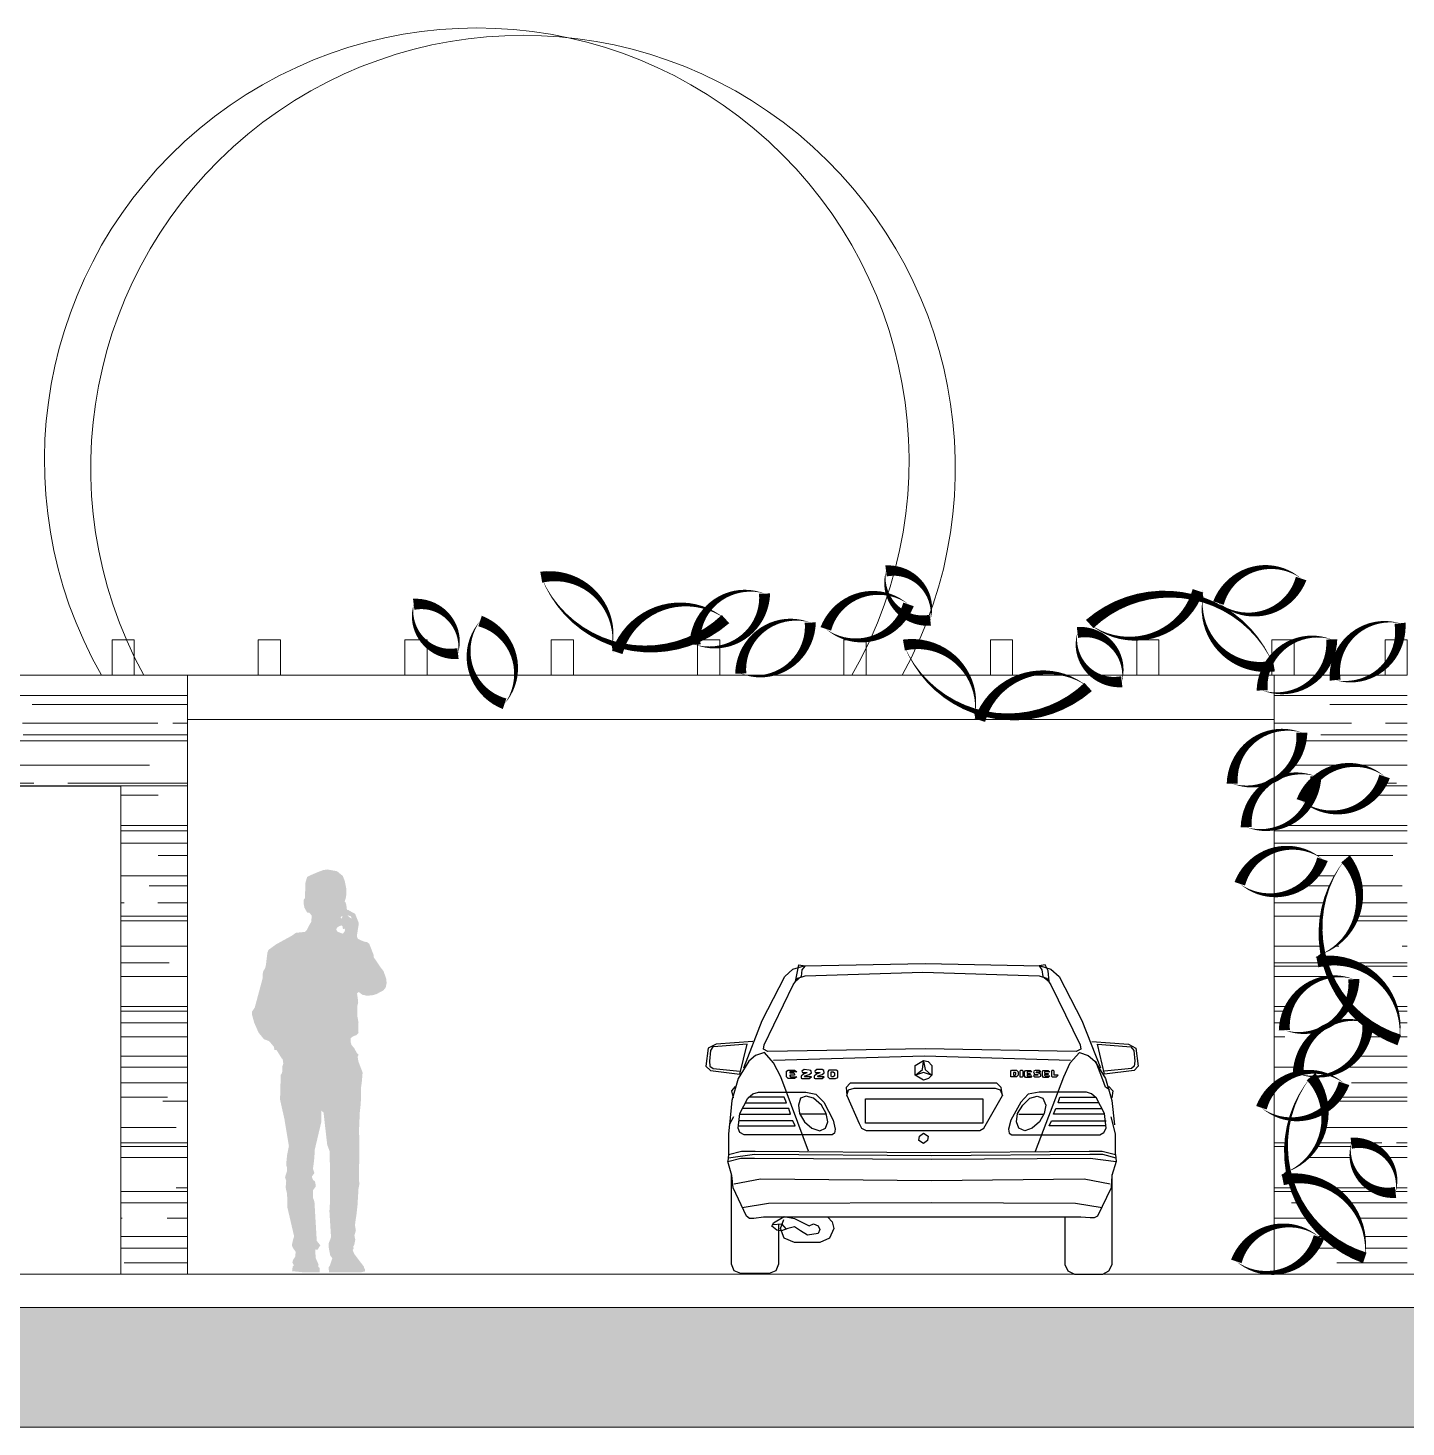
# Model space of a CAD drawing. Header units: metres. Extents: x -686 to 211, y -481 to 125.
# Drawn here: x -512.91 to -506.7, y -382.4 to -376.09 of the extents above; entities that cross this region are included whole.
import ezdxf

# ---------------------------------------------------------------- set-up
doc = ezdxf.new("R2010")
doc.units = ezdxf.units.M
for name, color, linetype in [('2 lidi', 4, 'Continuous'), ('SRAFA', 251, 'Continuous'), ('SRAFY', 3, 'Continuous'), ('stávající stromy', 86, 'Continuous'), ('zariz.predmety', 203, 'Continuous'), ('ZDIVO', 1, 'Continuous')]:
    doc.layers.add(name, color=color, linetype=linetype)
pattern_1 = [(360, (-180.7616, -36.91541), (0.44704, 0.2032), [3.048, -0.4064, 1.016, -0.2032]), (360, (-180.49135, -36.8138), (-0.2032, 0.270256), [0.6096, -0.067056, 1.2192, -0.1524]), (360, (-180.66001, -36.74269), (1.05664, 0.136144), [1.6256, -0.28448, 0.8128, -0.2032])]

# ---------------------------------------------------------------- blocks, each defined once
blk = doc.blocks.new('pan')
at = {"layer": '2 lidi'}
h = blk.add_hatch(color=254, dxfattribs=at)
h.dxf.hatch_style = 1
h.paths.add_polyline_path([(162.087, 139.2882), (162.087, 139.3041), (162.075, 139.3226), (162.0393, 139.455), (162.0393, 139.4736), (162.0366, 139.4868), (162.0287, 139.4987), (162.0247, 139.5146), (162.0181, 139.5703), (162.0128, 139.5822), (161.9783, 139.6073), (161.9081, 139.6457), (161.8895, 139.659), (161.8485, 139.663), (161.8392, 139.6735), (161.8286, 139.6947), (161.8207, 139.708), (161.818, 139.7358), (161.8286, 139.749), (161.8379, 139.749), (161.8511, 139.7715), (161.8551, 139.7914), (161.8538, 139.81), (161.8485, 139.8152), (161.8471, 139.8828), (161.8392, 139.9106), (161.8233, 139.9187), (161.7942, 139.9312), (161.7663, 139.9418), (161.7471, 139.9444), (161.7041, 139.9365), (161.6782, 139.9153), (161.6696, 139.8934), (161.663, 139.861), (161.6623, 139.8299), (161.665, 139.8147), (161.6689, 139.8034), (161.6696, 139.8001), (161.667, 139.7981), (161.6623, 139.7862), (161.6597, 139.763), (161.6524, 139.761), (161.6338, 139.7504), (161.6232, 139.7451), (161.6213, 139.7412), (161.6067, 139.7047), (161.6067, 139.6961), (161.6133, 139.6538), (161.6146, 139.6425), (161.6107, 139.6326), (161.6027, 139.6279), (161.5822, 139.6193), (161.5683, 139.6167), (161.559, 139.6094), (161.5384, 139.5577), (161.5384, 139.5485), (161.5073, 139.5023), (161.4941, 139.4857), (161.4901, 139.4738), (161.4855, 139.4605), (161.4815, 139.4499), (161.4808, 139.4307), (161.4848, 139.4122), (161.4947, 139.3996), (161.5113, 139.391), (161.5252, 139.3831), (161.5398, 139.3784), (161.5484, 139.3771), (161.5709, 139.3751), (161.5789, 139.3778), (161.5908, 139.3798), (161.6027, 139.3897), (161.6073, 139.3917), (161.614, 139.3851), (161.6107, 139.3625), (161.6087, 139.346), (161.6126, 139.3288), (161.6133, 139.2877), (161.6073, 139.2546), (161.6087, 139.2341), (161.6073, 139.2076), (161.6173, 139.1977), (161.6325, 139.1917), (161.6431, 139.1838), (161.6431, 139.1665), (161.6385, 139.1526), (161.6279, 139.1407), (161.6153, 139.1182), (161.6073, 139.1089), (161.6113, 139.0997), (161.608, 139.0798), (161.5888, 139.0289), (161.5921, 138.9892), (161.5967, 138.9554), (161.5954, 138.9296), (161.5974, 138.8872), (161.6014, 138.8515), (161.6047, 138.7767), (161.604, 138.7151), (161.604, 138.6694), (161.604, 138.6429), (161.6054, 138.5431), (161.6027, 138.5285), (161.6054, 138.5146), (161.6073, 138.5066), (161.612, 138.4285), (161.6166, 138.3875), (161.6213, 138.3577), (161.6232, 138.3398), (161.6193, 138.3173), (161.6259, 138.2941), (161.6219, 138.2756), (161.6266, 138.2517), (161.6312, 138.2451), (161.6299, 138.2391), (161.6292, 138.2352), (161.6338, 138.2299), (161.6266, 138.2115), (161.5961, 138.1711), (161.5835, 138.1552), (161.5822, 138.1466), (161.5782, 138.1439), (161.5775, 138.1327), (161.5967, 138.1284), (161.7398, 138.1284), (161.7425, 138.1505), (161.7365, 138.1591), (161.7253, 138.1923), (161.7339, 138.2028), (161.7359, 138.2095), (161.7425, 138.2452), (161.7425, 138.2578), (161.7312, 138.2863), (161.7385, 138.404), (161.7352, 138.4557), (161.7359, 138.5914), (161.7378, 138.6748), (161.7484, 138.7033), (161.7571, 138.7789), (161.765, 138.8488), (161.7743, 138.8567), (161.7756, 138.8037), (161.8048, 138.6806), (161.8061, 138.6488), (161.8101, 138.613), (161.8127, 138.5958), (161.8061, 138.576), (161.818, 138.5601), (161.8127, 138.5455), (161.8034, 138.5376), (161.7995, 138.5164), (161.8127, 138.4978), (161.8127, 138.4647), (161.8061, 138.4475), (161.8021, 138.38), (161.7955, 138.2701), (161.7796, 138.2502), (161.7849, 138.2422), (161.7915, 138.2303), (161.8021, 138.2316), (161.8008, 138.1946), (161.7955, 138.1813), (161.7875, 138.1641), (161.7889, 138.1535), (161.7822, 138.1482), (161.7822, 138.1284), (161.7981, 138.1284), (161.8551, 138.1284), (161.9068, 138.1337), (161.9041, 138.1548), (161.8988, 138.1588), (161.9054, 138.1734), (161.9028, 138.184), (161.8922, 138.1999), (161.8909, 138.2211), (161.9028, 138.2383), (161.9081, 138.2502), (161.9028, 138.274), (161.8975, 138.2899), (161.928, 138.421), (161.9293, 138.4833), (161.9359, 138.5098), (161.9333, 138.5415), (161.9386, 138.5561), (161.9359, 138.5667), (161.9293, 138.5852), (161.9293, 138.5998), (161.9333, 138.6104), (161.9319, 138.6329), (161.9293, 138.6568), (161.9213, 138.6978), (161.9412, 138.8183), (161.9611, 138.907), (161.9584, 139.0037), (161.9584, 139.0183), (161.9518, 139.0276), (161.9505, 139.0461), (161.9505, 139.058), (161.9465, 139.0686), (161.9492, 139.0895), (161.9531, 139.0922), (161.977, 139.1306), (161.9863, 139.1306), (161.9889, 139.1452), (162.0101, 139.1703), (162.034, 139.1796), (162.0578, 139.2087), (162.0777, 139.2537)])
h.paths.add_polyline_path([(161.6776, 139.6551), (161.6696, 139.6657), (161.6683, 139.6724), (161.6709, 139.6777), (161.6776, 139.675), (161.6789, 139.6882), (161.6842, 139.6922), (161.6948, 139.6882), (161.7027, 139.6829), (161.708, 139.675), (161.7027, 139.6644), (161.6895, 139.6591)], flags=16)
h.paths.add_polyline_path([(161.6829, 139.724), (161.6789, 139.7333), (161.6842, 139.7333), (161.6868, 139.7293), (161.6882, 139.7253)], flags=16)
h.paths.add_polyline_path([(161.6378, 139.7227), (161.6418, 139.7333), (161.6577, 139.7386), (161.6484, 139.7293)], flags=16)
blk = doc.blocks.new('SYM_AUTO_MERCEDES_MBE-Z')
at = {"color": 7, "linetype": 'Continuous'}
for points in [[(-78.99, 96.34), (-70.61, 117.68), (-60.44, 137.5), (-56.88, 140.81), (-51.8, 142.33), (2.83, 143.35), (54.67, 142.33), (59.49, 140.81), (63.3, 137.5), (73.47, 117.68), (81.85, 96.34)], [(1.81, 139.54), (54.16, 137.76), (57.46, 136.74), (59.49, 133.69), (72.71, 106.76), (72.96, 104.72), (70.93, 103.71), (2.83, 104.98), (-68.07, 103.71), (-70.1, 104.72), (-69.84, 106.76), (-56.63, 133.69), (-54.6, 136.74), (-51.29, 137.76), (1.81, 139.54)], [(-51.29, 142.33), (-52.82, 140.55), (-53.07, 137.5), (-55.61, 135.22), (-54.09, 142.84), (-51.29, 142.33)], [(54.16, 142.33), (55.43, 140.55), (55.94, 137.5), (58.73, 135.22), (58.22, 140.04), (56.95, 142.84), (54.16, 142.33)], [(-74.93, 108.28), (-91.44, 107.01), (-95, 105.23), (-96.02, 97.1), (-93.98, 95.07), (-80.77, 93.54), (-77.47, 107.01), (-90.68, 105.99), (-92.97, 105.74), (-93.98, 104.22), (-94.49, 99.39), (-94.24, 97.1), (-92.71, 96.08), (-80.77, 94.81)], [(78.04, 108.28), (94.56, 107.01), (97.86, 105.23), (98.88, 97.1), (97.1, 95.07), (83.63, 93.54), (80.58, 107.01), (93.8, 105.99), (95.58, 105.74), (96.85, 104.22), (97.35, 99.39), (97.1, 97.1), (95.83, 96.08), (83.63, 94.81)], [(-49.77, 58.73), (-62.22, 92.27), (-65.52, 98.63), (-69.59, 103.2), (-73.66, 101.93), (-76.7, 99.39), (-81.53, 91.51), (-84.33, 81.6), (-85.34, 70.67)], [(68.39, 99.64), (2.57, 101.67), (-65.52, 99.64)], [(52.63, 58.73), (65.34, 92.27), (68.13, 98.63), (72.45, 103.2), (76.26, 101.93), (79.31, 99.39), (84.14, 91.51), (86.94, 81.6), (88.21, 70.67)], [(-58.16, 94.56), (-58.16, 94.05), (-57.9, 94.05), (-56.38, 94.05), (-56.12, 93.54), (-56.12, 93.03), (-58.16, 93.03), (-58.16, 92.78), (-57.9, 92.27), (-55.11, 92.27), (-56.12, 91.51), (-58.92, 91.51), (-59.68, 92.27), (-59.68, 94.81), (-58.92, 95.32), (-56.12, 95.32), (-55.11, 94.56), (-58.16, 94.56)], [(-48.75, 95.07), (-49.52, 95.32), (-51.8, 95.58), (-52.82, 94.81), (-52.56, 94.31), (-50.53, 94.31), (-50.53, 94.05), (-52.06, 93.54), (-53.07, 92.53), (-53.07, 91.76), (-52.82, 91.51), (-49.52, 91.51), (-48.5, 92.27), (-51.29, 92.27), (-51.55, 92.27), (-51.29, 92.78), (-49.52, 93.29), (-48.5, 94.05), (-48.75, 95.07)], [(-42.91, 95.07), (-43.67, 95.58), (-45.96, 95.58), (-46.97, 94.81), (-46.72, 94.31), (-44.69, 94.31), (-44.69, 94.05), (-46.21, 93.54), (-47.23, 92.53), (-47.23, 91.76), (-46.72, 91.51), (-43.67, 91.51), (-42.66, 92.27), (-45.45, 92.27), (-45.7, 92.53), (-45.45, 92.78), (-43.67, 93.29), (-42.66, 94.05), (-42.91, 95.07)], [(-41.13, 92.27), (-40.37, 91.51), (-37.57, 91.51), (-36.56, 92.02), (-36.56, 94.81), (-37.32, 95.32), (-40.62, 95.32), (-41.13, 94.56), (-41.13, 92.27)], [(2.07, 90.75), (-1.74, 93.03), (-1.74, 97.35), (2.07, 99.64), (4.1, 99.13), (5.88, 97.35), (5.88, 93.03), (4.35, 91.51), (2.07, 90.75)], [(2.07, 94.31), (-1.49, 93.03), (1.56, 95.58), (2.07, 99.39), (2.83, 95.58), (5.62, 93.03), (2.07, 94.31)], [(41.45, 92.27), (41.45, 94.81), (41.71, 95.32), (43.99, 95.32), (44.76, 94.56), (44.76, 93.03), (43.99, 92.27), (41.45, 92.27)], [(47.04, 94.81), (46.53, 95.07), (45.77, 95.07), (45.52, 94.81), (45.52, 92.27), (46.53, 92.27), (47.04, 92.53), (47.04, 94.81)], [(48.82, 94.56), (48.82, 94.05), (48.82, 93.8), (50.09, 93.8), (50.35, 93.54), (50.35, 93.29), (48.82, 93.29), (48.82, 93.03), (48.82, 92.78), (50.85, 92.78), (50.35, 92.02), (48.06, 92.02), (47.55, 92.78), (47.55, 94.56), (48.06, 95.07), (50.35, 95.07), (50.85, 94.56), (48.82, 94.56)], [(54.92, 94.56), (54.16, 95.07), (52.38, 95.07), (51.87, 94.81), (51.62, 94.56), (52.12, 93.54), (53.65, 93.29), (53.65, 93.03), (53.39, 93.03), (51.87, 93.03), (51.62, 92.78), (52.12, 92.27), (54.16, 92.27), (54.92, 92.53), (54.92, 93.29), (54.41, 93.8), (53.14, 94.05), (52.89, 94.56), (54.92, 94.56)], [(56.7, 94.56), (56.7, 94.05), (56.95, 93.8), (58.22, 93.8), (58.22, 93.54), (58.22, 93.29), (56.7, 93.29), (56.7, 93.03), (56.95, 92.78), (58.98, 92.78), (58.22, 92.02), (56.19, 92.02), (55.68, 92.78), (55.68, 94.56), (55.94, 95.07), (58.22, 95.07), (58.98, 94.56), (56.7, 94.56)], [(62.8, 93.03), (61.02, 93.03), (61.02, 94.81), (60.76, 95.07), (60, 95.07), (59.75, 94.81), (59.75, 92.53), (60.26, 92.27), (62.03, 92.27), (62.8, 93.03)], [(85.92, 86.43), (84.14, 87.7), (82.87, 91), (79.82, 99.13)], [(-39.35, 92.27), (-39.61, 92.78), (-39.61, 94.05), (-39.61, 94.56), (-38.59, 94.56), (-38.08, 94.05), (-38.08, 92.78), (-38.59, 92.27), (-39.35, 92.27)], [(-32.49, 83.89), (-26.9, 71.18), (-25.88, 69.15), (-23.85, 68.13), (27.48, 68.13), (29.26, 69.15), (30.53, 71.18), (37.64, 83.89), (37.13, 87.44), (35.1, 89.48), (-30.97, 89.48), (-32.75, 87.44), (-32.49, 83.89)], [(42.72, 93.03), (43.23, 93.03), (43.74, 93.29), (43.74, 94.05), (43.48, 94.31), (42.72, 94.31), (42.72, 93.03)], [(-82.8, 87.95), (-84.58, 85.92), (-83.82, 82.87)], [(-39.1, 66.1), (-78.74, 66.1), (-80.77, 67.12), (-81.53, 69.15), (-80.77, 75.76), (-77.21, 82.62), (-74.93, 84.65), (-72.38, 85.41), (-51.04, 85.41), (-46.47, 84.4), (-42.91, 80.84), (-38.59, 72.71), (-37.83, 68.64), (-38.08, 66.86), (-39.1, 66.1)], [(-78.23, 80.58), (-59.68, 80.58), (-60.7, 83.13), (-76.7, 83.13)], [(-44.69, 67.88), (-42.15, 69.15), (-41.13, 71.94), (-41.89, 75.76), (-43.93, 79.57), (-47.48, 82.62), (-50.79, 83.63), (-53.33, 82.62), (-54.34, 79.57), (-53.84, 75.76), (-51.55, 71.94), (-48.25, 69.15), (-44.69, 67.88)], [(-32.49, 83.89), (-31.73, 86.43), (-29.19, 87.19), (34.34, 87.19), (36.62, 86.43), (37.64, 83.89)], [(-24.11, 71.44), (-24.11, 82.36), (28.75, 82.36), (28.75, 71.44), (-24.11, 71.44)], [(41.96, 66.1), (81.6, 66.1), (83.38, 67.12), (84.39, 69.15), (83.63, 75.76), (80.08, 82.62), (77.79, 84.65), (75.5, 85.41), (54.16, 85.41), (49.33, 84.4), (46.03, 80.84), (41.45, 72.71), (40.44, 68.64), (40.69, 66.86), (41.96, 66.1)], [(47.8, 67.88), (45.01, 69.15), (43.99, 71.94), (44.5, 75.76), (46.79, 79.57), (50.09, 82.62), (53.39, 83.63), (55.94, 82.62), (57.21, 79.57), (56.44, 75.76), (54.41, 71.94), (51.11, 69.15), (47.8, 67.88)], [(81.35, 80.58), (62.8, 80.58), (63.56, 83.13), (79.57, 83.13)], [(85.67, 87.95), (87.44, 85.92), (86.94, 82.87)], [(-80.77, 75.5), (-57.9, 75.5), (-58.66, 78.04), (-79.75, 78.04)], [(83.63, 75.5), (60.76, 75.5), (61.78, 78.04), (82.62, 78.04)], [(-83.57, 74.23), (-85.34, 70.93), (-85.85, 66.61), (-85.85, 57.21), (-80.01, 58.73), (-73.91, 58.73), (5.37, 58.22), (76.77, 58.73), (82.62, 58.73), (88.71, 57.21), (88.71, 66.61), (86.68, 74.23)], [(-81.28, 70.17), (-55.87, 70.17), (-56.88, 72.45), (-81.28, 72.45)], [(-41.89, 75.5), (-53.33, 75.5)], [(45.01, 75.5), (56.44, 75.5)], [(84.39, 70.17), (58.73, 70.17), (59.75, 72.45), (84.39, 72.45)], [(2.07, 62.29), (0.03, 63.56), (0.29, 65.59), (2.07, 66.86), (4.1, 65.59), (3.85, 63.56), (2.07, 62.29)], [(-85.85, 57.21), (-86.11, 54.16)], [(88.97, 55.68), (82.87, 57.21), (77.03, 57.21), (5.62, 56.7), (-74.16, 57.21), (-85.85, 55.68)], [(88.71, 57.21), (88.97, 54.16)], [(4.1, 29), (-70.1, 29), (-74.42, 28.49), (-76.45, 28.49), (-77.72, 29.51), (-83.82, 42.21), (-84.33, 47.81), (-86.11, 54.16), (-80.26, 55.68), (-74.16, 55.68), (5.62, 55.17), (77.28, 55.68), (88.97, 54.16), (86.94, 47.81), (86.68, 42.21), (80.58, 29.51), (79.06, 28.75), (77.28, 28.75), (72.96, 29), (4.1, 29)], [(-63.24, 25.7), (-63.24, 7.91), (-64.51, 4.86), (-67.56, 3.59), (-80.26, 3.59), (-83.31, 4.86), (-84.58, 7.91), (-84.58, 48.31)], [(-83.31, 43.99), (-71.37, 46.28), (5.62, 45.52), (74.49, 46.28), (86.17, 43.99)], [(65.85, 28.75), (65.85, 7.66), (67.12, 4.86), (70.17, 3.34), (82.87, 3.34), (85.67, 4.86), (87.19, 7.66), (87.19, 48.31)], [(-79.75, 33.32), (-67.81, 35.35), (5.62, 35.61), (70.67, 35.35), (82.62, 33.32)], [(-59.17, 23.92), (-61.97, 22.9), (-64, 23.16), (-66.29, 24.94), (-65.52, 26.46), (-60.7, 29.26), (-56.12, 28.49), (-49.52, 25.19), (-47.48, 25.95), (-45.45, 25.19), (-44.69, 23.41), (-45.45, 21.63), (-50.28, 20.87), (-53.33, 22.9), (-56.12, 24.68), (-59.17, 23.92)], [(-65.78, 25.7), (-61.97, 25.95), (-59.93, 23.67)], [(-41.13, 29), (-39.1, 26.97), (-38.34, 23.92), (-40.37, 19.6), (-44.69, 17.57), (-56.12, 17.57), (-60.7, 19.6), (-62.47, 23.92), (-60.95, 27.99)]]:
    blk.add_lwpolyline(points, dxfattribs=at)

msp = doc.modelspace()

# ---------------------------------------------------------------- hatches: boundary and pattern name
at = {"layer": 'SRAFA', "linetype": 'Continuous', "lineweight": 0}
h = msp.add_hatch(dxfattribs=at)
h.set_pattern_fill('AR-RROOF,_O', color=256, scale=0.008, angle=360)
h.set_pattern_definition(pattern_1)
h.paths.add_polyline_path([(-513.2907, -379.5118), (-512.4907, -379.5118), (-512.4907, -381.7118), (-512.1907, -381.7118), (-512.1907, -379.0118), (-513.1907, -379.0118), (-519.1907, -379.0118), (-519.1907, -381.7118), (-513.2907, -381.7118)])
h.paths.add_polyline_path([(-517.7261, -379.3618), (-517.2761, -379.3618), (-517.2761, -380.7118), (-517.7261, -380.7118)], flags=16)
h.paths.add_polyline_path([(-517.6761, -379.4118), (-517.3261, -379.4118), (-517.3261, -380.6618), (-517.6761, -380.6618)], flags=0)
h = msp.add_hatch(dxfattribs=at)
h.set_pattern_fill('AR-RROOF,_O', color=256, scale=0.008, angle=360)
h.set_pattern_definition(pattern_1)
h.paths.add_polyline_path([(-506.6907, -379.0118), (-506.7907, -379.0118), (-506.8455, -379.0118, -0.187517), (-507.0161, -379.0341, -0.02355), (-507.0175, -379.0118), (-507.0898, -379.0118, -0.241086), (-507.2907, -379.0922), (-507.2907, -379.263, -0.133794), (-507.1661, -379.2707, -0.255555), (-507.2711, -379.4729, -0.182799), (-507.1032, -379.4672, -0.01456), (-507.1033, -379.481, -0.3725), (-506.7929, -379.4682, -0.477216), (-507.1387, -379.5974, -0.203923), (-507.2907, -379.7045), (-507.2907, -379.8005, -0.247594), (-507.073, -379.8416, -0.313863), (-507.2907, -380.0036), (-507.2907, -380.8687, -0.133838), (-507.1821, -380.8071, -0.254062), (-507.0771, -380.6062, -0.182799), (-507.245, -380.612, -0.382881), (-507.0384, -380.3714, -0.036808), (-507.0637, -380.2993, 0.02656), (-507.0965, -380.3041, 0.520567), (-507.0889, -380.2733, 0.017027), (-507.0715, -380.2665, -0.221401), (-506.9688, -379.8396, -0.499116), (-507.0715, -380.2665, 0.01621), (-507.0637, -380.2993, -0.48727), (-506.7267, -380.6565, -0.077038), (-506.8683, -380.5834, -0.340367), (-507.0448, -380.8131, -0.083878), (-506.9756, -380.8514, -0.158522), (-507.063, -380.9694, -0.325781), (-507.2272, -381.2483, 0.01621), (-507.2194, -381.2811, -0.48727), (-506.8824, -381.6383, -0.250948), (-507.2194, -381.2811, 0.02656), (-507.2522, -381.2859, 0.520567), (-507.2446, -381.2551, 0.017027), (-507.2272, -381.2483, -0.114814), (-507.2203, -381.0126, -0.076659), (-507.2907, -380.9957), (-507.2907, -381.4986, -0.229498), (-507.0887, -381.544, -0.295764), (-507.2907, -381.7049), (-507.2907, -381.7118), (-506.6907, -381.7118)])
h.paths.add_polyline_path([(-506.7436, -381.3435, -0.520567), (-506.9433, -381.1212, -0.520567)], flags=16)
at = {"layer": 'SRAFA', "linetype": 'Continuous'}
msp.add_hatch(color=256, dxfattribs=at).paths.add_polyline_path([(-444.8802, -381.8618), (-544.1907, -381.8618), (-544.1907, -382.4009), (-444.8802, -382.4009)])

# ---------------------------------------------------------------- linework, layer by layer
at = {"layer": 'SRAFA', "linetype": 'Continuous', "lineweight": 0}
msp.add_lwpolyline([(-444.8802, -381.8618), (-544.1907, -381.8618), (-544.1907, -382.4009), (-444.8802, -382.4009)], close=True, dxfattribs=at)
at = {"layer": 'SRAFY', "linetype": 'Continuous', "lineweight": 0}
for p, q in [((-513.1907, -379.0118), (-507.4907, -379.0118)), ((-513.1907, -379.0118), (-506.6907, -379.0118)), ((-512.1907, -381.7118), (-512.1907, -379.0118)), ((-507.2907, -381.7118), (-507.2907, -379.0118)), ((-512.1907, -379.2118), (-507.2907, -379.2118)), ((-512.4907, -379.5118), (-513.2907, -379.5118)), ((-512.4907, -381.7118), (-512.4907, -379.5118))]:
    msp.add_line(p, q, dxfattribs=at)
for points in [[(-512.4307, -378.8518), (-512.5307, -378.8518), (-512.5307, -379.0118), (-512.4307, -379.0118)], [(-511.7722, -378.8518), (-511.8722, -378.8518), (-511.8722, -379.0118), (-511.7722, -379.0118)], [(-511.1107, -378.8518), (-511.2107, -378.8518), (-511.2107, -379.0118), (-511.1107, -379.0118)], [(-510.4507, -378.8518), (-510.5507, -378.8518), (-510.5507, -379.0118), (-510.4507, -379.0118)], [(-509.7907, -378.8518), (-509.8907, -378.8518), (-509.8907, -379.0118), (-509.7907, -379.0118)], [(-509.1307, -378.8518), (-509.2307, -378.8518), (-509.2307, -379.0118), (-509.1307, -379.0118)], [(-508.4707, -378.8518), (-508.5707, -378.8518), (-508.5707, -379.0118), (-508.4707, -379.0118)], [(-507.8107, -378.8518), (-507.9107, -378.8518), (-507.9107, -379.0118), (-507.8107, -379.0118)], [(-507.2007, -378.8518), (-507.3007, -378.8518), (-507.3007, -379.0118), (-507.2007, -379.0118)], [(-506.6907, -378.8518), (-506.7907, -378.8518), (-506.7907, -379.0118), (-506.6907, -379.0118)]]:
    msp.add_lwpolyline(points, close=True, dxfattribs=at)
at = {"layer": 'stávající stromy', "linetype": 'Continuous', "lineweight": 0}
for centre, start, end in [((-510.8866, -378.0436), 330.21922, 209.78078), ((-510.6779, -378.0766), 331.32828, 208.67172)]:
    msp.add_arc(centre, 1.9493, start, end, dxfattribs=at)
at = {"layer": 'zariz.predmety', "color": 253, "linetype": 'Continuous', "ltscale": 0.001}
for points in [[(-507.1692, -378.5762, 0, 0, 0.520567), (-507.1692, -378.5762, 0, 0.05, 0.520567), (-507.5421, -378.6866, 0, 0.05, 0.520567), (-507.1692, -378.5762, 0.05, 0.05, 0)], [(-509.7649, -378.759, 0, 0, 0.520567), (-509.7649, -378.759, 0, 0.05, 0.520567), (-510.2533, -378.9088, 0, 0.05, 0.520567), (-510.2764, -378.8871, 0, 0.05, 0.520567), (-510.5958, -378.57, 0, 0.05, 0.520567), (-509.7649, -378.759, 0.05, 0.05, 0)], [(-508.8414, -378.7642, 0, 0, 0.520567), (-508.8414, -378.7642, 0, 0.05, 0.520567), (-509.0411, -378.5419, 0, 0.05, 0.520567), (-508.8414, -378.7642, 0.05, 0.05, 0)], [(-509.5887, -378.6439, 0, 0, 0.520567), (-509.5887, -378.6439, 0, 0.05, 0.520567), (-509.9024, -378.8739, 0, 0.05, 0.520567), (-509.5887, -378.6439, 0.05, 0.05, 0)], [(-508.9397, -378.6927, 0, 0, 0.520567), (-508.9397, -378.6927, 0, 0.05, 0.520567), (-509.3127, -378.8032, 0, 0.05, 0.520567), (-508.9397, -378.6927, 0.05, 0.05, 0)], [(-508.1228, -378.7812, 0, 0, 0.520567), (-508.1228, -378.7812, 0, 0.05, 0.520567), (-507.6344, -378.6314, 0, 0.05, 0.520567), (-507.6113, -378.6531, 0, 0.05, 0.520567), (-507.292, -378.9702, 0, 0.05, 0.520567), (-508.1228, -378.7812, 0.05, 0.05, 0)], [(-510.9712, -378.9145, 0, 0, 0.520567), (-510.9712, -378.9145, 0, 0.05, 0.520567), (-511.1709, -378.6923, 0, 0.05, 0.520567), (-510.9712, -378.9145, 0.05, 0.05, 0)], [(-510.7611, -379.1407, 0, 0, 0.520567), (-510.7611, -379.1407, 0, 0.05, 0.520567), (-510.8716, -378.7677, 0, 0.05, 0.520567), (-510.7611, -379.1407, 0.05, 0.05, 0)], [(-509.3825, -378.7745, 0, 0, 0.520567), (-509.3825, -378.7745, 0, 0.05, 0.520567), (-509.6963, -379.0045, 0, 0.05, 0.520567), (-509.3825, -378.7745, 0.05, 0.05, 0)], [(-506.7235, -378.7778, 0, 0, 0.520567), (-506.7235, -378.7778, 0, 0.05, 0.520567), (-507.0161, -379.0341, 0, 0.05, 0.520567), (-506.7235, -378.7778, 0.05, 0.05, 0)], [(-507.9781, -379.0413, 0, 0, 0.520567), (-507.9781, -379.0413, 0, 0.05, 0.520567), (-508.1778, -378.819, 0, 0.05, 0.520567), (-507.9781, -379.0413, 0.05, 0.05, 0)], [(-507.0314, -378.8506, 0, 0, 0.520567), (-507.0314, -378.8506, 0, 0.05, 0.520567), (-507.3451, -379.0806, 0, 0.05, 0.520567), (-507.0314, -378.8506, 0.05, 0.05, 0)], [(-508.1296, -379.065, 0, 0, 0.520567), (-508.1296, -379.065, 0, 0.05, 0.520567), (-508.618, -379.2148, 0, 0.05, 0.520567), (-508.6411, -379.1931, 0, 0.05, 0.520567), (-508.9605, -378.876, 0, 0.05, 0.520567), (-508.1296, -379.065, 0.05, 0.05, 0)], [(-507.1661, -379.2707, 0, 0, 0.520567), (-507.1661, -379.2707, 0, 0.05, 0.520567), (-507.4799, -379.5007, 0, 0.05, 0.520567), (-507.1661, -379.2707, 0.05, 0.05, 0)], [(-506.7929, -379.4682, 0, 0, 0.520567), (-506.7929, -379.4682, 0, 0.05, 0.520567), (-507.1659, -379.5787, 0, 0.05, 0.520567), (-506.7929, -379.4682, 0.05, 0.05, 0)], [(-507.1032, -379.4672, 0, 0, 0.520567), (-507.1032, -379.4672, 0, 0.05, 0.520567), (-507.4169, -379.6971, 0, 0.05, 0.520567), (-507.1032, -379.4672, 0.05, 0.05, 0)], [(-507.073, -379.8416, 0, 0, 0.520567), (-507.073, -379.8416, 0, 0.05, 0.520567), (-507.446, -379.952, 0, 0.05, 0.520567), (-507.073, -379.8416, 0.05, 0.05, 0)], [(-506.7267, -380.6565, 0, 0, 0.520567), (-506.7267, -380.6565, 0, 0.05, 0.520567), (-507.0965, -380.3041, 0, 0.05, 0.520567), (-507.0889, -380.2733, 0, 0.05, 0.520567), (-506.9688, -379.8396, 0, 0.05, 0.520567), (-506.7267, -380.6565, 0.05, 0.05, 0)], [(-506.9313, -380.382, 0, 0, 0.520567), (-506.9313, -380.382, 0, 0.05, 0.520567), (-507.245, -380.612, 0, 0.05, 0.520567), (-506.9313, -380.382, 0.05, 0.05, 0)], [(-506.8683, -380.5785, 0, 0, 0.520567), (-506.8683, -380.5785, 0, 0.05, 0.520567), (-507.1821, -380.8085, 0, 0.05, 0.520567), (-506.8683, -380.5785, 0.05, 0.05, 0)], [(-506.9756, -380.8514, 0, 0, 0.520567), (-506.9756, -380.8514, 0, 0.05, 0.520567), (-507.3485, -380.9618, 0, 0.05, 0.520567), (-506.9756, -380.8514, 0.05, 0.05, 0)], [(-506.8824, -381.6383, 0, 0, 0.520567), (-506.8824, -381.6383, 0, 0.05, 0.520567), (-507.2522, -381.2859, 0, 0.05, 0.520567), (-507.2446, -381.2551, 0, 0.05, 0.520567), (-507.1245, -380.8214, 0, 0.05, 0.520567), (-506.8824, -381.6383, 0.05, 0.05, 0)], [(-506.7436, -381.3435, 0, 0, 0.520567), (-506.7436, -381.3435, 0, 0.05, 0.520567), (-506.9433, -381.1212, 0, 0.05, 0.520567), (-506.7436, -381.3435, 0.05, 0.05, 0)], [(-507.0887, -381.544, 0, 0, 0.520567), (-507.0887, -381.544, 0, 0.05, 0.520567), (-507.4617, -381.6544, 0, 0.05, 0.520567), (-507.0887, -381.544, 0.05, 0.05, 0)]]:
    msp.add_lwpolyline(points, format="xyseb", close=True, dxfattribs=at)
at = {"layer": 'ZDIVO', "linetype": 'Continuous', "lineweight": 0}
msp.add_line((-531.6907, -381.7118), (-444.8802, -381.7118), dxfattribs=at)

# ---------------------------------------------------------------- block references
at = {"linetype": 'Continuous', "lineweight": 0, "xscale": -1, "rotation": 359.9999999866598}
msp.add_blockref('pan', (-349.8124, -519.832), dxfattribs=at)
at = {"linetype": 'Continuous', "lineweight": 0, "xscale": 0.009999999776482589, "yscale": 0.01000000029000603, "zscale": 0.009999999999999998, "rotation": 359.999997998968}
msp.add_blockref('SYM_AUTO_MERCEDES_MBE-Z', (-508.8928, -381.7452), dxfattribs=at)

doc.saveas('drawing.dxf')
